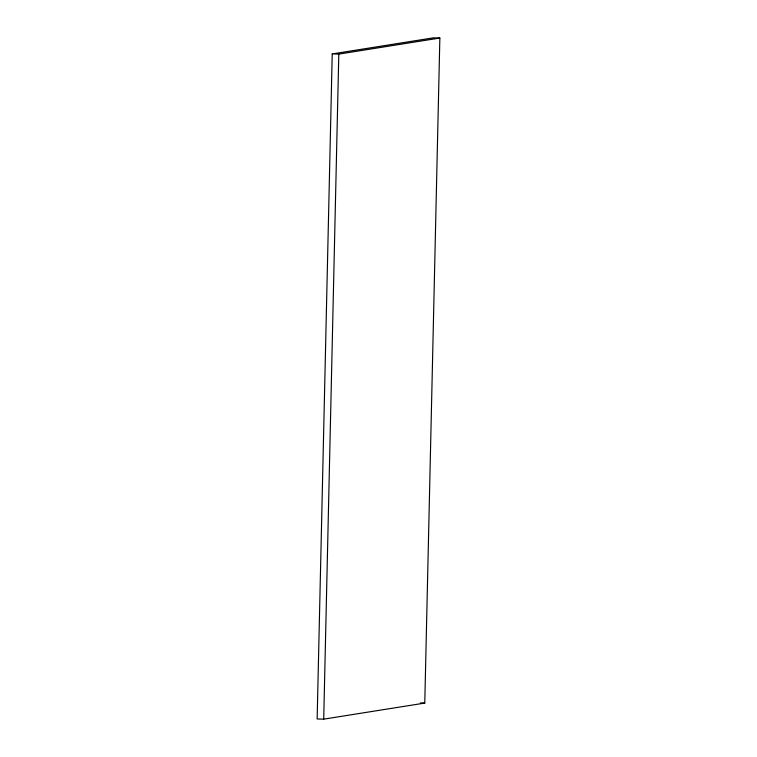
<?xml version="1.0" encoding="UTF-8"?>
<svg xmlns="http://www.w3.org/2000/svg" width="757" height="757" viewBox="0 0 757 757"><rect width="100%" height="100%" fill="white"/><g stroke="black" fill="none" stroke-linecap="round" stroke-linejoin="round"><path stroke-width="1.14" d="M332.228 53.927L317.145 718.97L323.712 719.15L424.772 703.073L439.855 38.03L433.288 37.85L332.228 53.927L338.805 54.107L439.855 38.03M323.712 719.15L338.805 54.107M420.381 702.95L424.772 703.073"/></g></svg>
